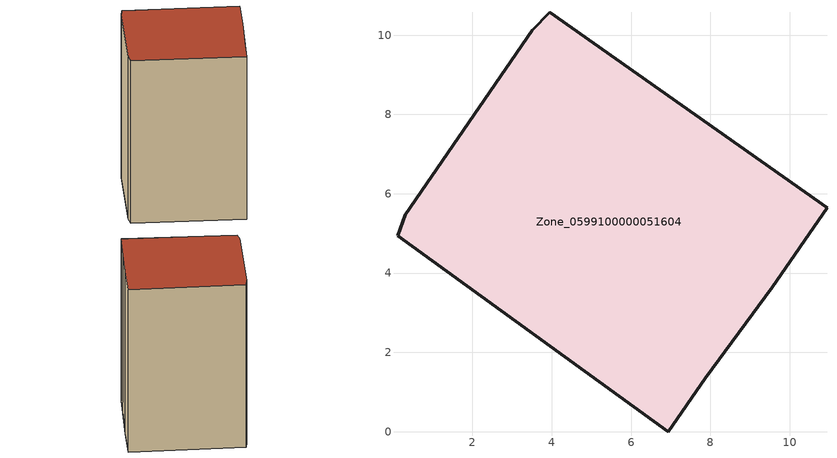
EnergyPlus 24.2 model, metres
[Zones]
Zone_0599100000051604
 floor ground (C_G): 7.88,1.34 6.94,0 0.11,4.94 0.31,5.47 3.5,10.13 3.95,10.57 10.94,5.64 9.56,3.64 z0
 wall outside (C_F): 6.94,0 7.88,1.34 9.56,3.64 10.94,5.64 3.95,10.57 3.5,10.13 0.31,5.47 0.11,4.94 6.94,0 z0:13.88
 roof outside (C_R): 10.94,5.64 3.95,10.57 3.5,10.13 0.31,5.47 0.11,4.94 6.94,0 7.88,1.34 9.56,3.64 z13.88
[BUILDING]
Pand.0599100000051604: North Axis=0; Terrain=City; Loads Convergence Tolerance Value=0.04; Temperature Convergence Tolerance Value=0.4; Solar Distribution=FullExterior; Maximum Number of Warmup Days=25; Minimum Number of Warmup Days=1
[Site:Location]
Rotterdam.The.Hague.AP_ZH_NLD Design_Conditions: Latitude=51.96; Longitude=4.45; Time Zone=1; Elevation=-4.5
[SITE:GROUNDTEMPERATURE:BUILDINGSURFACE]
18, 18, 18, 18, 18, 18, 18, 18, 18, 18, 18, 18
[MATERIAL] Thermal Absorptance=0.9; Solar Absorptance=0.7; Visible Absorptance=0.7
Name | Roughness | Thickness | Conductivity | Density | Specific Heat
G.TI.1946 | MediumSmooth | 0.15 | 1 | 540 | 1210
F.TI.1946 | Rough | 0.3 | 0.857143 | 1920 | 840
R.TI.1946 | MediumRough | 0.2 | 0.1 | 1500 | 1000
[CONSTRUCTION]
C_G: G.TI.1946
C_F: F.TI.1946
C_R: R.TI.1946
[ZONE]
Zone_0599100000051604: Type=1; Multiplier=1; Ceiling Height=Autocalculate; Volume=Autocalculate; Floor Area=autocalculate; Part of Total Floor Area=Yes
[ZONEINFILTRATION:DESIGNFLOWRATE]
Infil_Zone_0599100000051604: Zone or ZoneList or Space or SpaceList=Zone_0599100000051604; Schedule=AlwaysOn; Design Flow Rate Calculation Method=Flow/Area; Flow Rate per Floor Area=0.003; Constant Term Coefficient=1; Temperature Term Coefficient=0; Velocity Term Coefficient=0; Velocity Squared Term Coefficient=0
[HVACTEMPLATE:ZONE:IDEALLOADSAIRSYSTEM]
Zone_0599100000051604: Maximum Heating Supply Air Temperature=50; Minimum Cooling Supply Air Temperature=13; Maximum Heating Supply Air Humidity Ratio=0.0156; Minimum Cooling Supply Air Humidity Ratio=0.0077; Heating Limit=NoLimit; Cooling Limit=NoLimit; Dehumidification Control Type=ConstantSensibleHeatRatio; Cooling Sensible Heat Ratio=0.7; Dehumidification Setpoint=60; Humidification Control Type=None; Humidification Setpoint=30; Outdoor Air Method=None; Outdoor Air Flow Rate per Person=0.00944; Outdoor Air Flow Rate per Zone Floor Area=0; Outdoor Air Flow Rate per Zone=0; Demand Controlled Ventilation Type=None; Outdoor Air Economizer Type=NoEconomizer; Heat Recovery Type=None; Sensible Heat Recovery Effectiveness=0.7; Latent Heat Recovery Effectiveness=0.65
[ZONECONTROL:THERMOSTAT]
ThermostatControl_Zone_0599100000051604: Zone or ZoneList=Zone_0599100000051604; Control Type Schedule=DualSetpointControlType; Control 1=Thermostat_Zone_0599100000051604; Temperature Difference Between Cutout And Setpoint=0
[THERMOSTATSETPOINT:DUALSETPOINT]
Thermostat_Zone_0599100000051604: Heating Setpoint Temperature Schedule=HeatingSetpoint_Zone_0599100000051604; Cooling Setpoint Temperature Schedule=CoolingSetpoint_Zone_0599100000051604
[SCHEDULE:COMPACT]
HeatingSetpoint_Zone_0599100000051604: Through: 12/31, For: AllDays, Until: 24:00, 21
CoolingSetpoint_Zone_0599100000051604: Through: 12/31, For: AllDays, Until: 24:00, 24
DualSetpointControlType: Through: 12/31, For: AllDays, Until: 24:00, 4
AlwaysOn: Through: 12/31, For: AllDays, Until: 24:00, 1
